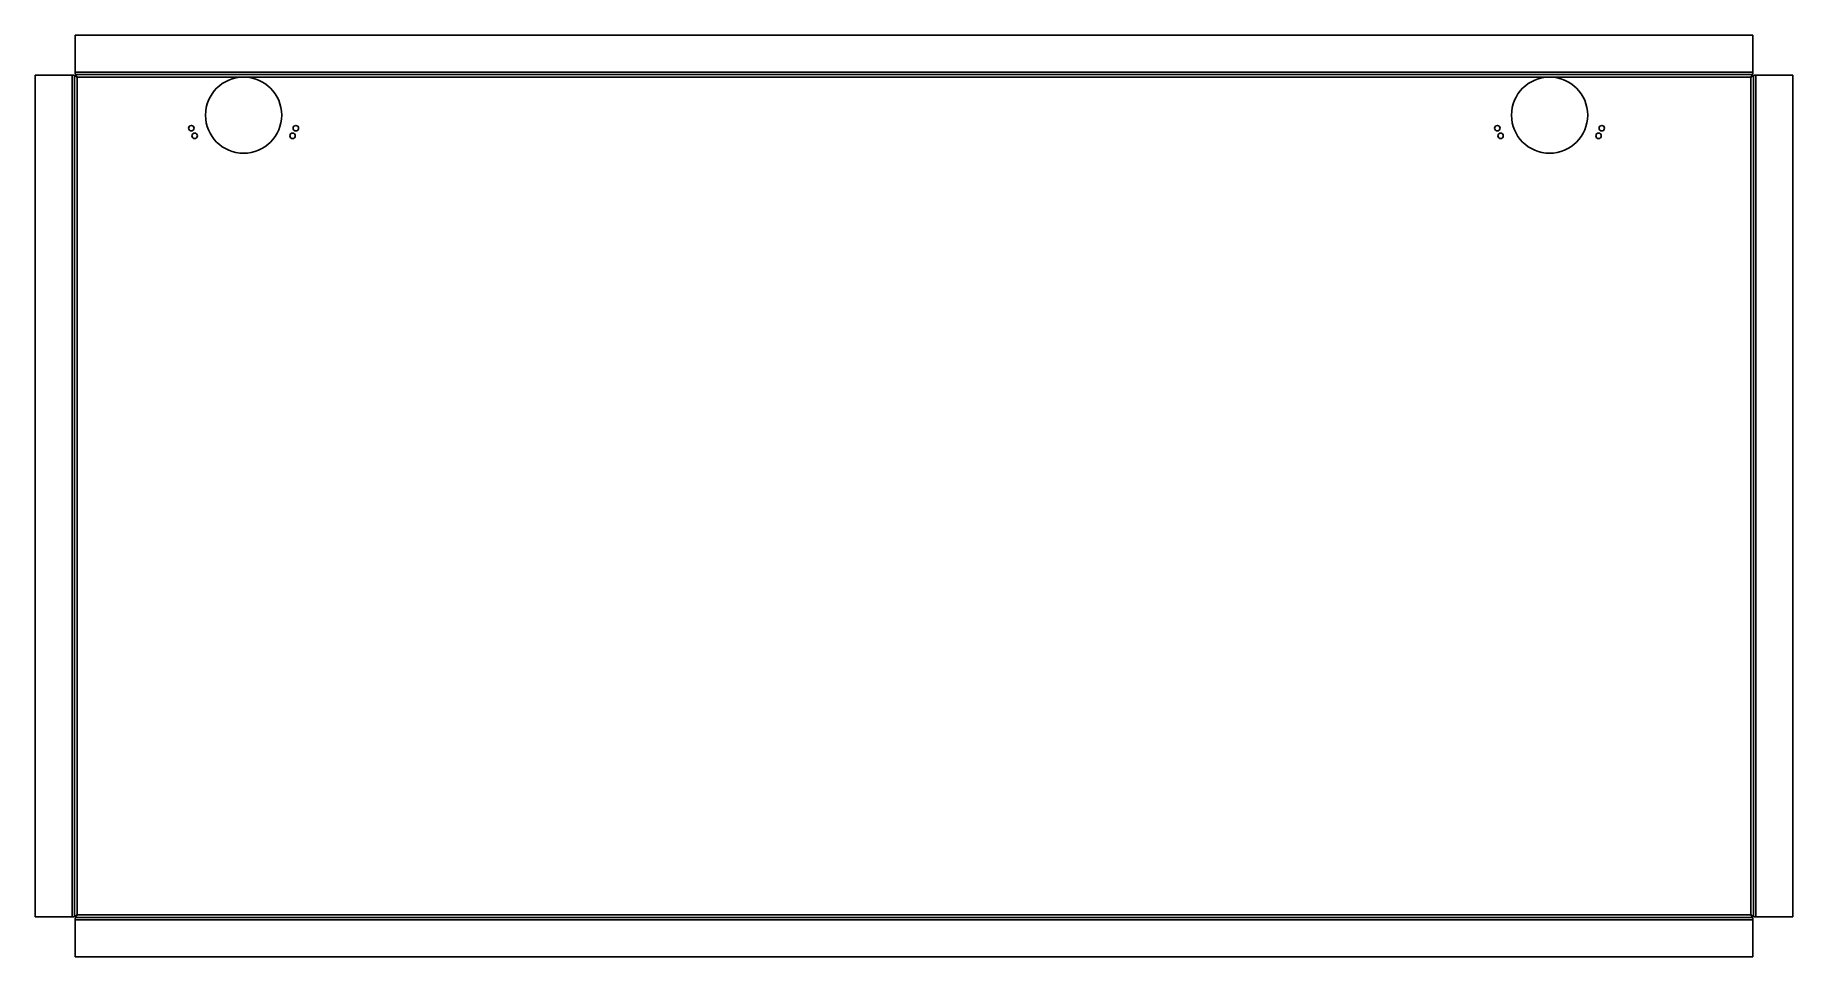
# Model space of a CAD drawing. Header units: millimetres. Extents: x -18 to 789, y 0 to 424.
import ezdxf

# ---------------------------------------------------------------- set-up
doc = ezdxf.new("R2010")
doc.units = ezdxf.units.MM

msp = doc.modelspace()

# ---------------------------------------------------------------- linework, layer by layer
at = {"layer": 'BEND'}
for p, q in [((-0.2, 18.63), (-0.2, 404.9)), ((0.29, 405.39), (770.57, 405.39)), ((771.06, 404.9), (771.06, 18.63)), ((770.57, 18.13), (0.29, 18.13))]:
    msp.add_line(p, q, dxfattribs=at)
at = {"layer": 'BEND_EXTENT'}
for p, q in [((-1.33, 18.33), (-1.33, 405.19)), ((0, 406.52), (770.86, 406.52)), ((0.93, 404.19), (0.93, 19.33)), ((77.43, 404.26), (1, 404.26)), ((677.43, 404.26), (77.43, 404.26)), ((769.86, 404.26), (677.43, 404.26)), ((769.93, 19.33), (769.93, 404.19)), ((772.19, 405.19), (772.19, 18.33)), ((770.86, 17), (0, 17)), ((1, 19.26), (769.86, 19.26))]:
    msp.add_line(p, q, dxfattribs=at)
at = {"layer": 'INTERIOR_PROFILES', "extrusion": (0, 0, -1)}
for centre, radius in [((-77.43, 386.76), 17.5), ((-677.43, 386.76), 17.5), ((-53.43, 380.76), 1.25), ((-101.43, 380.76), 1.25), ((-653.43, 380.76), 1.25), ((-701.43, 380.76), 1.25), ((-54.93, 377.26), 1.25), ((-99.93, 377.26), 1.25), ((-654.93, 377.26), 1.25), ((-699.93, 377.26), 1.25)]:
    msp.add_circle(centre, radius, dxfattribs=at)
at = {"layer": 'OUTER_PROFILES'}
for p, q in [((0, 406.52), (0, 423.52)), ((0, 423.52), (770.86, 423.52)), ((770.86, 423.52), (770.86, 406.52)), ((-18.33, 18.33), (-18.33, 405.19)), ((-18.33, 405.19), (-1.33, 405.19)), ((772.19, 405.19), (789.19, 405.19)), ((789.19, 405.19), (789.19, 18.33)), ((-1.33, 18.33), (-18.33, 18.33)), ((0, 0), (0, 17)), ((770.86, 17), (770.86, 0)), ((789.19, 18.33), (772.19, 18.33)), ((770.86, 0), (0, 0))]:
    msp.add_line(p, q, dxfattribs=at)
for centre, start, end in [((0.96, 404.23), -135, 45), ((769.89, 404.23), 135, 315), ((0.96, 19.3), -45, 135), ((769.89, 19.3), 45, 225)]:
    msp.add_arc(centre, 0.05, start, end, dxfattribs=at)
for points, knots in [([(-1.33, 405.19), (-1.32, 405.19), (-1.31, 405.19), (-1.3, 405.19), (-1.28, 405.19), (-1.27, 405.19), (-1.26, 405.19), (-1.25, 405.19), (-1.24, 405.19), (-1.22, 405.19), (-1.21, 405.19), (-1.2, 405.19), (-1.19, 405.19), (-1.18, 405.19), (-1.17, 405.18), (-1.15, 405.18), (-1.14, 405.18), (-1.13, 405.18), (-1.12, 405.18), (-1.11, 405.18), (-1.09, 405.18), (-1.08, 405.18), (-1.07, 405.17), (-1.06, 405.17), (-1.05, 405.17), (-1.03, 405.17), (-1.02, 405.17), (-1.01, 405.17), (-1, 405.16), (-0.99, 405.16), (-0.97, 405.16), (-0.96, 405.16), (-0.95, 405.16), (-0.94, 405.15), (-0.93, 405.15), (-0.91, 405.15), (-0.9, 405.15), (-0.89, 405.14), (-0.88, 405.14), (-0.87, 405.14), (-0.85, 405.14), (-0.84, 405.13), (-0.83, 405.13), (-0.82, 405.13), (-0.81, 405.13), (-0.79, 405.12), (-0.78, 405.12), (-0.77, 405.12), (-0.76, 405.11), (-0.75, 405.11), (-0.73, 405.11), (-0.72, 405.1), (-0.71, 405.1), (-0.7, 405.1), (-0.69, 405.09), (-0.67, 405.09), (-0.66, 405.08), (-0.65, 405.08), (-0.64, 405.08), (-0.63, 405.07), (-0.61, 405.07), (-0.6, 405.07), (-0.59, 405.06), (-0.58, 405.06), (-0.57, 405.05), (-0.55, 405.05), (-0.54, 405.04), (-0.53, 405.04), (-0.52, 405.04), (-0.51, 405.03), (-0.49, 405.03), (-0.48, 405.02), (-0.47, 405.02), (-0.46, 405.01), (-0.45, 405.01), (-0.43, 405), (-0.42, 405), (-0.41, 404.99), (-0.4, 404.99), (-0.39, 404.98), (-0.38, 404.98), (-0.36, 404.97), (-0.35, 404.97), (-0.34, 404.96), (-0.33, 404.96), (-0.32, 404.95), (-0.3, 404.95), (-0.29, 404.94), (-0.28, 404.94), (-0.27, 404.93), (-0.26, 404.92), (-0.24, 404.92), (-0.23, 404.91), (-0.22, 404.91), (-0.21, 404.9), (-0.2, 404.9), (-0.18, 404.89), (-0.17, 404.88), (-0.16, 404.88), (-0.15, 404.87), (-0.14, 404.87), (-0.12, 404.86), (-0.11, 404.85), (-0.1, 404.85), (-0.09, 404.84), (-0.08, 404.83), (-0.06, 404.83), (-0.05, 404.82), (-0.04, 404.81), (-0.03, 404.81), (-0.02, 404.8), (0, 404.79), (0.01, 404.79), (0.02, 404.78), (0.03, 404.77), (0.04, 404.77), (0.06, 404.76), (0.07, 404.75), (0.08, 404.75), (0.09, 404.74), (0.1, 404.73), (0.12, 404.73), (0.13, 404.72), (0.14, 404.71), (0.15, 404.71), (0.16, 404.7), (0.18, 404.69), (0.19, 404.68), (0.2, 404.68), (0.21, 404.67), (0.22, 404.66), (0.24, 404.65), (0.25, 404.65), (0.26, 404.64), (0.27, 404.63), (0.28, 404.63), (0.3, 404.62), (0.31, 404.61), (0.32, 404.6), (0.33, 404.59), (0.34, 404.59), (0.35, 404.58), (0.37, 404.57), (0.38, 404.56), (0.39, 404.56), (0.4, 404.55), (0.41, 404.54), (0.43, 404.53), (0.44, 404.53), (0.45, 404.52), (0.46, 404.51), (0.47, 404.5), (0.49, 404.49), (0.5, 404.49), (0.51, 404.48), (0.52, 404.47), (0.53, 404.46), (0.55, 404.45), (0.56, 404.45), (0.57, 404.44), (0.58, 404.43), (0.59, 404.42), (0.61, 404.41), (0.62, 404.41), (0.63, 404.4), (0.64, 404.39), (0.65, 404.38), (0.67, 404.37), (0.68, 404.36), (0.69, 404.36), (0.7, 404.35), (0.71, 404.34), (0.73, 404.33), (0.74, 404.32), (0.75, 404.32), (0.76, 404.31), (0.77, 404.3), (0.79, 404.29), (0.8, 404.28), (0.81, 404.27), (0.83, 404.26)], [0, 0, 0, 0, 0.0025012, 0.0025012, 0.0025012, 0.0050093, 0.0050093, 0.0050093, 0.0075249, 0.0075249, 0.0075249, 0.0100549, 0.0100549, 0.0100549, 0.0125912, 0.0125912, 0.0125912, 0.0151324, 0.0151324, 0.0151324, 0.0176907, 0.0176907, 0.0176907, 0.0202511, 0.0202511, 0.0202511, 0.0228128, 0.0228128, 0.0228128, 0.0253951, 0.0253951, 0.0253951, 0.0279771, 0.0279771, 0.0279771, 0.0305651, 0.0305651, 0.0305651, 0.0331905, 0.0331905, 0.0331905, 0.0358272, 0.0358272, 0.0358272, 0.0384745, 0.0384745, 0.0384745, 0.0411619, 0.0411619, 0.0411619, 0.0438591, 0.0438591, 0.0438591, 0.0465656, 0.0465656, 0.0465656, 0.0493148, 0.0493148, 0.0493148, 0.0520729, 0.0520729, 0.0520729, 0.05484, 0.05484, 0.05484, 0.0576522, 0.0576522, 0.0576522, 0.060474, 0.060474, 0.060474, 0.0633071, 0.0633071, 0.0633071, 0.0661893, 0.0661893, 0.0661893, 0.0690828, 0.0690828, 0.0690828, 0.0719871, 0.0719871, 0.0719871, 0.0749406, 0.0749406, 0.0749406, 0.077905, 0.077905, 0.077905, 0.0808801, 0.0808801, 0.0808801, 0.0839045, 0.0839045, 0.0839045, 0.0869403, 0.0869403, 0.0869403, 0.0899878, 0.0899878, 0.0899878, 0.0930849, 0.0930849, 0.0930849, 0.0961951, 0.0961951, 0.0961951, 0.0993191, 0.0993191, 0.0993191, 0.1024921, 0.1024921, 0.1024921, 0.1056738, 0.1056738, 0.1056738, 0.1088633, 0.1088633, 0.1088633, 0.1120937, 0.1120937, 0.1120937, 0.1153314, 0.1153314, 0.1153314, 0.1185764, 0.1185764, 0.1185764, 0.1218587, 0.1218587, 0.1218587, 0.1251481, 0.1251481, 0.1251481, 0.1284446, 0.1284446, 0.1284446, 0.131775, 0.131775, 0.131775, 0.1351127, 0.1351127, 0.1351127, 0.1384579, 0.1384579, 0.1384579, 0.1418337, 0.1418337, 0.1418337, 0.1452175, 0.1452175, 0.1452175, 0.1486098, 0.1486098, 0.1486098, 0.1520296, 0.1520296, 0.1520296, 0.1554586, 0.1554586, 0.1554586, 0.1588971, 0.1588971, 0.1588971, 0.1623548, 0.1623548, 0.1623548, 0.165815, 0.165815, 0.165815, 0.1692778, 0.1692778, 0.1692778, 0.1727528, 0.1727528, 0.1727528, 0.1762299, 0.1762299, 0.1762299, 0.180272, 0.180272, 0.180272, 0.180272]), ([(0.93, 404.36), (0.92, 404.38), (0.91, 404.39), (0.9, 404.41), (0.89, 404.42), (0.88, 404.43), (0.88, 404.44), (0.87, 404.45), (0.86, 404.47), (0.85, 404.48), (0.84, 404.49), (0.83, 404.5), (0.83, 404.51), (0.82, 404.53), (0.81, 404.54), (0.8, 404.55), (0.79, 404.56), (0.79, 404.57), (0.78, 404.59), (0.77, 404.6), (0.76, 404.61), (0.75, 404.62), (0.75, 404.63), (0.74, 404.64), (0.73, 404.66), (0.72, 404.67), (0.71, 404.68), (0.71, 404.69), (0.7, 404.7), (0.69, 404.72), (0.68, 404.73), (0.67, 404.74), (0.67, 404.75), (0.66, 404.76), (0.65, 404.78), (0.64, 404.79), (0.63, 404.8), (0.63, 404.81), (0.62, 404.82), (0.61, 404.84), (0.6, 404.85), (0.6, 404.86), (0.59, 404.87), (0.58, 404.88), (0.57, 404.9), (0.57, 404.91), (0.56, 404.92), (0.55, 404.93), (0.54, 404.94), (0.54, 404.96), (0.53, 404.97), (0.52, 404.98), (0.51, 404.99), (0.51, 405), (0.5, 405.02), (0.49, 405.03), (0.49, 405.04), (0.48, 405.05), (0.47, 405.06), (0.46, 405.08), (0.46, 405.09), (0.45, 405.1), (0.44, 405.11), (0.44, 405.12), (0.43, 405.14), (0.42, 405.15), (0.42, 405.16), (0.41, 405.17), (0.4, 405.18), (0.4, 405.2), (0.39, 405.21), (0.38, 405.22), (0.38, 405.23), (0.37, 405.24), (0.36, 405.26), (0.36, 405.27), (0.35, 405.28), (0.34, 405.29), (0.34, 405.3), (0.33, 405.31), (0.33, 405.33), (0.32, 405.34), (0.31, 405.35), (0.31, 405.36), (0.3, 405.37), (0.3, 405.39), (0.29, 405.4), (0.28, 405.41), (0.28, 405.42), (0.27, 405.43), (0.27, 405.45), (0.26, 405.46), (0.26, 405.47), (0.25, 405.48), (0.24, 405.49), (0.24, 405.51), (0.23, 405.52), (0.23, 405.53), (0.22, 405.54), (0.22, 405.55), (0.21, 405.57), (0.21, 405.58), (0.2, 405.59), (0.2, 405.6), (0.19, 405.61), (0.19, 405.63), (0.18, 405.64), (0.18, 405.65), (0.17, 405.66), (0.17, 405.67), (0.16, 405.69), (0.16, 405.7), (0.16, 405.71), (0.15, 405.72), (0.15, 405.73), (0.14, 405.75), (0.14, 405.76), (0.13, 405.77), (0.13, 405.78), (0.13, 405.79), (0.12, 405.81), (0.12, 405.82), (0.11, 405.83), (0.11, 405.84), (0.11, 405.85), (0.1, 405.87), (0.1, 405.88), (0.1, 405.89), (0.09, 405.9), (0.09, 405.91), (0.09, 405.93), (0.08, 405.94), (0.08, 405.95), (0.08, 405.96), (0.07, 405.97), (0.07, 405.99), (0.07, 406), (0.06, 406.01), (0.06, 406.02), (0.06, 406.03), (0.05, 406.04), (0.05, 406.06), (0.05, 406.07), (0.05, 406.08), (0.04, 406.09), (0.04, 406.1), (0.04, 406.12), (0.04, 406.13), (0.04, 406.14), (0.03, 406.15), (0.03, 406.16), (0.03, 406.18), (0.03, 406.19), (0.03, 406.2), (0.02, 406.21), (0.02, 406.22), (0.02, 406.24), (0.02, 406.25), (0.02, 406.26), (0.02, 406.27), (0.01, 406.28), (0.01, 406.3), (0.01, 406.31), (0.01, 406.32), (0.01, 406.33), (0.01, 406.34), (0.01, 406.36), (0.01, 406.37), (0, 406.38), (0, 406.39), (0, 406.4), (0, 406.42), (0, 406.43), (0, 406.44), (0, 406.45), (0, 406.46), (0, 406.48), (0, 406.49), (0, 406.5), (0, 406.51), (0, 406.52)], [0.0100305, 0.0100305, 0.0100305, 0.0100305, 0.0141437, 0.0141437, 0.0141437, 0.0176909, 0.0176909, 0.0176909, 0.0212442, 0.0212442, 0.0212442, 0.0247933, 0.0247933, 0.0247933, 0.028348, 0.028348, 0.028348, 0.0319085, 0.0319085, 0.0319085, 0.03546, 0.03546, 0.03546, 0.0390174, 0.0390174, 0.0390174, 0.0425805, 0.0425805, 0.0425805, 0.0461298, 0.0461298, 0.0461298, 0.0496847, 0.0496847, 0.0496847, 0.0532453, 0.0532453, 0.0532453, 0.0567872, 0.0567872, 0.0567872, 0.0603347, 0.0603347, 0.0603347, 0.0638876, 0.0638876, 0.0638876, 0.0674172, 0.0674172, 0.0674172, 0.070952, 0.070952, 0.070952, 0.0744918, 0.0744918, 0.0744918, 0.078007, 0.078007, 0.078007, 0.0815391, 0.0815391, 0.0815391, 0.0850886, 0.0850886, 0.0850886, 0.0886186, 0.0886186, 0.0886186, 0.0921654, 0.0921654, 0.0921654, 0.0957288, 0.0957288, 0.0957288, 0.0992682, 0.0992682, 0.0992682, 0.1028233, 0.1028233, 0.1028233, 0.1063941, 0.1063941, 0.1063941, 0.1099367, 0.1099367, 0.1099367, 0.113494, 0.113494, 0.113494, 0.1170655, 0.1170655, 0.1170655, 0.1206053, 0.1206053, 0.1206053, 0.1241583, 0.1241583, 0.1241583, 0.1277238, 0.1277238, 0.1277238, 0.1312546, 0.1312546, 0.1312546, 0.1347966, 0.1347966, 0.1347966, 0.1383362, 0.1383362, 0.1383362, 0.1418171, 0.1418171, 0.1418171, 0.1452861, 0.1452861, 0.1452861, 0.1487434, 0.1487434, 0.1487434, 0.1521448, 0.1521448, 0.1521448, 0.1555348, 0.1555348, 0.1555348, 0.1589131, 0.1589131, 0.1589131, 0.1622383, 0.1622383, 0.1622383, 0.1655512, 0.1655512, 0.1655512, 0.1688511, 0.1688511, 0.1688511, 0.1721007, 0.1721007, 0.1721007, 0.1753361, 0.1753361, 0.1753361, 0.1785561, 0.1785561, 0.1785561, 0.1817357, 0.1817357, 0.1817357, 0.1849153, 0.1849153, 0.1849153, 0.1880939, 0.1880939, 0.1880939, 0.1912462, 0.1912462, 0.1912462, 0.1943956, 0.1943956, 0.1943956, 0.1975412, 0.1975412, 0.1975412, 0.2006648, 0.2006648, 0.2006648, 0.2037813, 0.2037813, 0.2037813, 0.2068888, 0.2068888, 0.2068888, 0.2099776, 0.2099776, 0.2099776, 0.2130562, 0.2130562, 0.2130562, 0.216126, 0.216126, 0.216126, 0.216126]), ([(0.83, 404.26), (0.84, 404.25), (0.85, 404.25), (0.86, 404.24), (0.87, 404.23), (0.88, 404.22), (0.89, 404.22), (0.91, 404.21), (0.92, 404.2), (0.93, 404.19)], [0.18027202, 0.18027202, 0.18027202, 0.18027202, 0.18319471, 0.18319471, 0.18319471, 0.18668331, 0.18668331, 0.18668331, 0.190175965, 0.190175965, 0.190175965, 0.190175965]), ([(1, 404.26), (0.99, 404.27), (0.98, 404.29), (0.98, 404.3), (0.97, 404.31), (0.96, 404.32), (0.95, 404.33), (0.94, 404.34), (0.94, 404.35), (0.93, 404.36)], [0, 0, 0, 0, 0.00352949, 0.00352949, 0.00352949, 0.00706338, 0.00706338, 0.00706338, 0.01003048, 0.01003048, 0.01003048, 0.01003048]), ([(769.93, 404.36), (769.92, 404.35), (769.92, 404.34), (769.91, 404.33), (769.9, 404.32), (769.89, 404.31), (769.88, 404.3), (769.88, 404.29), (769.87, 404.27), (769.86, 404.26)], [0.180272002, 0.180272002, 0.180272002, 0.180272002, 0.183194691, 0.183194691, 0.183194691, 0.186683291, 0.186683291, 0.186683291, 0.190175945, 0.190175945, 0.190175945, 0.190175945]), ([(770.86, 406.52), (770.86, 406.51), (770.86, 406.5), (770.86, 406.49), (770.86, 406.48), (770.86, 406.46), (770.86, 406.45), (770.86, 406.44), (770.86, 406.43), (770.86, 406.42), (770.86, 406.4), (770.85, 406.39), (770.85, 406.38), (770.85, 406.37), (770.85, 406.36), (770.85, 406.34), (770.85, 406.33), (770.85, 406.32), (770.85, 406.31), (770.85, 406.3), (770.84, 406.28), (770.84, 406.27), (770.84, 406.26), (770.84, 406.25), (770.84, 406.24), (770.84, 406.22), (770.84, 406.21), (770.83, 406.2), (770.83, 406.19), (770.83, 406.18), (770.83, 406.16), (770.83, 406.15), (770.82, 406.14), (770.82, 406.13), (770.82, 406.12), (770.82, 406.1), (770.81, 406.09), (770.81, 406.08), (770.81, 406.07), (770.81, 406.06), (770.8, 406.04), (770.8, 406.03), (770.8, 406.02), (770.8, 406.01), (770.79, 406), (770.79, 405.99), (770.79, 405.97), (770.78, 405.96), (770.78, 405.95), (770.78, 405.94), (770.77, 405.93), (770.77, 405.91), (770.77, 405.9), (770.76, 405.89), (770.76, 405.88), (770.76, 405.87), (770.75, 405.85), (770.75, 405.84), (770.74, 405.83), (770.74, 405.82), (770.74, 405.81), (770.73, 405.79), (770.73, 405.78), (770.72, 405.77), (770.72, 405.76), (770.72, 405.75), (770.71, 405.73), (770.71, 405.72), (770.7, 405.71), (770.7, 405.7), (770.69, 405.69), (770.69, 405.67), (770.68, 405.66), (770.68, 405.65), (770.68, 405.64), (770.67, 405.63), (770.67, 405.61), (770.66, 405.6), (770.66, 405.59), (770.65, 405.58), (770.65, 405.57), (770.64, 405.55), (770.64, 405.54), (770.63, 405.53), (770.62, 405.52), (770.62, 405.51), (770.61, 405.49), (770.61, 405.48), (770.6, 405.47), (770.6, 405.46), (770.59, 405.45), (770.59, 405.43), (770.58, 405.42), (770.57, 405.41), (770.57, 405.4), (770.56, 405.39), (770.56, 405.37), (770.55, 405.36), (770.54, 405.35), (770.54, 405.34), (770.53, 405.33), (770.53, 405.31), (770.52, 405.3), (770.51, 405.29), (770.51, 405.28), (770.5, 405.27), (770.49, 405.26), (770.49, 405.24), (770.48, 405.23), (770.48, 405.22), (770.47, 405.21), (770.46, 405.2), (770.46, 405.18), (770.45, 405.17), (770.44, 405.16), (770.44, 405.15), (770.43, 405.14), (770.42, 405.12), (770.41, 405.11), (770.41, 405.1), (770.4, 405.09), (770.39, 405.08), (770.39, 405.06), (770.38, 405.05), (770.37, 405.04), (770.37, 405.03), (770.36, 405.02), (770.35, 405), (770.34, 404.99), (770.34, 404.98), (770.33, 404.97), (770.32, 404.96), (770.31, 404.94), (770.31, 404.93), (770.3, 404.92), (770.29, 404.91), (770.28, 404.9), (770.28, 404.88), (770.27, 404.87), (770.26, 404.86), (770.25, 404.85), (770.25, 404.84), (770.24, 404.82), (770.23, 404.81), (770.22, 404.8), (770.22, 404.79), (770.21, 404.78), (770.2, 404.76), (770.19, 404.75), (770.18, 404.74), (770.18, 404.73), (770.17, 404.72), (770.16, 404.7), (770.15, 404.69), (770.15, 404.68), (770.14, 404.67), (770.13, 404.66), (770.12, 404.64), (770.11, 404.63), (770.11, 404.62), (770.1, 404.61), (770.09, 404.6), (770.08, 404.59), (770.07, 404.57), (770.06, 404.56), (770.06, 404.55), (770.05, 404.54), (770.04, 404.53), (770.03, 404.51), (770.02, 404.5), (770.02, 404.49), (770.01, 404.48), (770, 404.47), (769.99, 404.45), (769.98, 404.44), (769.97, 404.43), (769.97, 404.42), (769.96, 404.41), (769.95, 404.39), (769.94, 404.38), (769.93, 404.36)], [0, 0, 0, 0, 0.0025012, 0.0025012, 0.0025012, 0.0050093, 0.0050093, 0.0050093, 0.0075249, 0.0075249, 0.0075249, 0.0100549, 0.0100549, 0.0100549, 0.0125912, 0.0125912, 0.0125912, 0.0151324, 0.0151324, 0.0151324, 0.0176907, 0.0176907, 0.0176907, 0.0202511, 0.0202511, 0.0202511, 0.0228128, 0.0228128, 0.0228128, 0.0253951, 0.0253951, 0.0253951, 0.0279771, 0.0279771, 0.0279771, 0.0305651, 0.0305651, 0.0305651, 0.0331905, 0.0331905, 0.0331905, 0.0358272, 0.0358272, 0.0358272, 0.0384745, 0.0384745, 0.0384745, 0.0411619, 0.0411619, 0.0411619, 0.0438591, 0.0438591, 0.0438591, 0.0465656, 0.0465656, 0.0465656, 0.0493148, 0.0493148, 0.0493148, 0.0520729, 0.0520729, 0.0520729, 0.05484, 0.05484, 0.05484, 0.0576522, 0.0576522, 0.0576522, 0.060474, 0.060474, 0.060474, 0.0633071, 0.0633071, 0.0633071, 0.0661893, 0.0661893, 0.0661893, 0.0690828, 0.0690828, 0.0690828, 0.0719871, 0.0719871, 0.0719871, 0.0749406, 0.0749406, 0.0749406, 0.077905, 0.077905, 0.077905, 0.0808801, 0.0808801, 0.0808801, 0.0839045, 0.0839045, 0.0839045, 0.0869403, 0.0869403, 0.0869403, 0.0899878, 0.0899878, 0.0899878, 0.0930849, 0.0930849, 0.0930849, 0.0961951, 0.0961951, 0.0961951, 0.0993191, 0.0993191, 0.0993191, 0.1024921, 0.1024921, 0.1024921, 0.1056738, 0.1056738, 0.1056738, 0.1088633, 0.1088633, 0.1088633, 0.1120936, 0.1120936, 0.1120936, 0.1153314, 0.1153314, 0.1153314, 0.1185764, 0.1185764, 0.1185764, 0.1218587, 0.1218587, 0.1218587, 0.1251481, 0.1251481, 0.1251481, 0.1284446, 0.1284446, 0.1284446, 0.131775, 0.131775, 0.131775, 0.1351127, 0.1351127, 0.1351127, 0.1384579, 0.1384579, 0.1384579, 0.1418337, 0.1418337, 0.1418337, 0.1452175, 0.1452175, 0.1452175, 0.1486097, 0.1486097, 0.1486097, 0.1520295, 0.1520295, 0.1520295, 0.1554586, 0.1554586, 0.1554586, 0.1588971, 0.1588971, 0.1588971, 0.1623548, 0.1623548, 0.1623548, 0.165815, 0.165815, 0.165815, 0.1692778, 0.1692778, 0.1692778, 0.1727528, 0.1727528, 0.1727528, 0.1762299, 0.1762299, 0.1762299, 0.180272, 0.180272, 0.180272, 0.180272]), ([(769.93, 404.19), (769.94, 404.2), (769.95, 404.21), (769.97, 404.22), (769.98, 404.22), (769.99, 404.23), (770, 404.24), (770.01, 404.25), (770.02, 404.25), (770.03, 404.26)], [0, 0, 0, 0, 0.00352949, 0.00352949, 0.00352949, 0.00706338, 0.00706338, 0.00706338, 0.01003048, 0.01003048, 0.01003048, 0.01003048]), ([(770.03, 404.26), (770.05, 404.27), (770.06, 404.28), (770.07, 404.29), (770.08, 404.3), (770.1, 404.31), (770.11, 404.32), (770.12, 404.32), (770.13, 404.33), (770.14, 404.34), (770.16, 404.35), (770.17, 404.36), (770.18, 404.36), (770.19, 404.37), (770.2, 404.38), (770.22, 404.39), (770.23, 404.4), (770.24, 404.41), (770.25, 404.41), (770.26, 404.42), (770.28, 404.43), (770.29, 404.44), (770.3, 404.45), (770.31, 404.45), (770.32, 404.46), (770.34, 404.47), (770.35, 404.48), (770.36, 404.49), (770.37, 404.49), (770.38, 404.5), (770.4, 404.51), (770.41, 404.52), (770.42, 404.53), (770.43, 404.53), (770.44, 404.54), (770.46, 404.55), (770.47, 404.56), (770.48, 404.56), (770.49, 404.57), (770.5, 404.58), (770.52, 404.59), (770.53, 404.59), (770.54, 404.6), (770.55, 404.61), (770.56, 404.62), (770.58, 404.63), (770.59, 404.63), (770.6, 404.64), (770.61, 404.65), (770.62, 404.65), (770.64, 404.66), (770.65, 404.67), (770.66, 404.68), (770.67, 404.68), (770.68, 404.69), (770.7, 404.7), (770.71, 404.71), (770.72, 404.71), (770.73, 404.72), (770.74, 404.73), (770.75, 404.73), (770.77, 404.74), (770.78, 404.75), (770.79, 404.75), (770.8, 404.76), (770.81, 404.77), (770.83, 404.77), (770.84, 404.78), (770.85, 404.79), (770.86, 404.79), (770.87, 404.8), (770.89, 404.81), (770.9, 404.81), (770.91, 404.82), (770.92, 404.83), (770.93, 404.83), (770.95, 404.84), (770.96, 404.85), (770.97, 404.85), (770.98, 404.86), (770.99, 404.87), (771.01, 404.87), (771.02, 404.88), (771.03, 404.88), (771.04, 404.89), (771.05, 404.9), (771.07, 404.9), (771.08, 404.91), (771.09, 404.91), (771.1, 404.92), (771.11, 404.92), (771.13, 404.93), (771.14, 404.94), (771.15, 404.94), (771.16, 404.95), (771.17, 404.95), (771.19, 404.96), (771.2, 404.96), (771.21, 404.97), (771.22, 404.97), (771.23, 404.98), (771.25, 404.98), (771.26, 404.99), (771.27, 404.99), (771.28, 405), (771.29, 405), (771.31, 405.01), (771.32, 405.01), (771.33, 405.02), (771.34, 405.02), (771.35, 405.03), (771.37, 405.03), (771.38, 405.04), (771.39, 405.04), (771.4, 405.04), (771.41, 405.05), (771.43, 405.05), (771.44, 405.06), (771.45, 405.06), (771.46, 405.07), (771.47, 405.07), (771.48, 405.07), (771.5, 405.08), (771.51, 405.08), (771.52, 405.08), (771.53, 405.09), (771.54, 405.09), (771.56, 405.1), (771.57, 405.1), (771.58, 405.1), (771.59, 405.11), (771.6, 405.11), (771.62, 405.11), (771.63, 405.12), (771.64, 405.12), (771.65, 405.12), (771.66, 405.13), (771.68, 405.13), (771.69, 405.13), (771.7, 405.13), (771.71, 405.14), (771.72, 405.14), (771.74, 405.14), (771.75, 405.14), (771.76, 405.15), (771.77, 405.15), (771.78, 405.15), (771.8, 405.15), (771.81, 405.16), (771.82, 405.16), (771.83, 405.16), (771.84, 405.16), (771.86, 405.16), (771.87, 405.17), (771.88, 405.17), (771.89, 405.17), (771.9, 405.17), (771.92, 405.17), (771.93, 405.17), (771.94, 405.18), (771.95, 405.18), (771.96, 405.18), (771.98, 405.18), (771.99, 405.18), (772, 405.18), (772.01, 405.18), (772.02, 405.18), (772.04, 405.19), (772.05, 405.19), (772.06, 405.19), (772.07, 405.19), (772.08, 405.19), (772.1, 405.19), (772.11, 405.19), (772.12, 405.19), (772.13, 405.19), (772.14, 405.19), (772.16, 405.19), (772.17, 405.19), (772.18, 405.19), (772.19, 405.19)], [0.0100305, 0.0100305, 0.0100305, 0.0100305, 0.0141437, 0.0141437, 0.0141437, 0.0176909, 0.0176909, 0.0176909, 0.0212442, 0.0212442, 0.0212442, 0.0247933, 0.0247933, 0.0247933, 0.028348, 0.028348, 0.028348, 0.0319085, 0.0319085, 0.0319085, 0.03546, 0.03546, 0.03546, 0.0390174, 0.0390174, 0.0390174, 0.0425805, 0.0425805, 0.0425805, 0.0461298, 0.0461298, 0.0461298, 0.0496847, 0.0496847, 0.0496847, 0.0532453, 0.0532453, 0.0532453, 0.0567872, 0.0567872, 0.0567872, 0.0603347, 0.0603347, 0.0603347, 0.0638876, 0.0638876, 0.0638876, 0.0674172, 0.0674172, 0.0674172, 0.070952, 0.070952, 0.070952, 0.0744918, 0.0744918, 0.0744918, 0.078007, 0.078007, 0.078007, 0.0815391, 0.0815391, 0.0815391, 0.0850886, 0.0850886, 0.0850886, 0.0886187, 0.0886187, 0.0886187, 0.0921654, 0.0921654, 0.0921654, 0.0957288, 0.0957288, 0.0957288, 0.0992682, 0.0992682, 0.0992682, 0.1028234, 0.1028234, 0.1028234, 0.1063941, 0.1063941, 0.1063941, 0.1099368, 0.1099368, 0.1099368, 0.113494, 0.113494, 0.113494, 0.1170655, 0.1170655, 0.1170655, 0.1206054, 0.1206054, 0.1206054, 0.1241583, 0.1241583, 0.1241583, 0.1277238, 0.1277238, 0.1277238, 0.1312546, 0.1312546, 0.1312546, 0.1347966, 0.1347966, 0.1347966, 0.1383362, 0.1383362, 0.1383362, 0.1418171, 0.1418171, 0.1418171, 0.1452861, 0.1452861, 0.1452861, 0.1487434, 0.1487434, 0.1487434, 0.1521448, 0.1521448, 0.1521448, 0.1555348, 0.1555348, 0.1555348, 0.1589131, 0.1589131, 0.1589131, 0.1622383, 0.1622383, 0.1622383, 0.1655512, 0.1655512, 0.1655512, 0.1688511, 0.1688511, 0.1688511, 0.1721008, 0.1721008, 0.1721008, 0.1753361, 0.1753361, 0.1753361, 0.1785562, 0.1785562, 0.1785562, 0.1817358, 0.1817358, 0.1817358, 0.1849153, 0.1849153, 0.1849153, 0.188094, 0.188094, 0.188094, 0.1912462, 0.1912462, 0.1912462, 0.1943956, 0.1943956, 0.1943956, 0.1975413, 0.1975413, 0.1975413, 0.2006648, 0.2006648, 0.2006648, 0.2037813, 0.2037813, 0.2037813, 0.2068889, 0.2068889, 0.2068889, 0.2099777, 0.2099777, 0.2099777, 0.2130563, 0.2130563, 0.2130563, 0.216126, 0.216126, 0.216126, 0.216126]), ([(0.83, 19.26), (0.81, 19.25), (0.8, 19.24), (0.79, 19.23), (0.77, 19.22), (0.76, 19.22), (0.75, 19.21), (0.74, 19.2), (0.73, 19.19), (0.71, 19.18), (0.7, 19.18), (0.69, 19.17), (0.68, 19.16), (0.67, 19.15), (0.65, 19.14), (0.64, 19.13), (0.63, 19.13), (0.62, 19.12), (0.61, 19.11), (0.59, 19.1), (0.58, 19.09), (0.57, 19.09), (0.56, 19.08), (0.55, 19.07), (0.53, 19.06), (0.52, 19.05), (0.51, 19.05), (0.5, 19.04), (0.49, 19.03), (0.47, 19.02), (0.46, 19.01), (0.45, 19.01), (0.44, 19), (0.43, 18.99), (0.41, 18.98), (0.4, 18.98), (0.39, 18.97), (0.38, 18.96), (0.37, 18.95), (0.35, 18.94), (0.34, 18.94), (0.33, 18.93), (0.32, 18.92), (0.31, 18.91), (0.3, 18.91), (0.28, 18.9), (0.27, 18.89), (0.26, 18.88), (0.25, 18.88), (0.24, 18.87), (0.22, 18.86), (0.21, 18.85), (0.2, 18.85), (0.19, 18.84), (0.18, 18.83), (0.16, 18.83), (0.15, 18.82), (0.14, 18.81), (0.13, 18.8), (0.12, 18.8), (0.1, 18.79), (0.09, 18.78), (0.08, 18.78), (0.07, 18.77), (0.06, 18.76), (0.04, 18.76), (0.03, 18.75), (0.02, 18.74), (0.01, 18.74), (0, 18.73), (-0.02, 18.72), (-0.03, 18.72), (-0.04, 18.71), (-0.05, 18.7), (-0.06, 18.7), (-0.08, 18.69), (-0.09, 18.68), (-0.1, 18.68), (-0.11, 18.67), (-0.12, 18.66), (-0.14, 18.66), (-0.15, 18.65), (-0.16, 18.65), (-0.17, 18.64), (-0.18, 18.63), (-0.2, 18.63), (-0.21, 18.62), (-0.22, 18.62), (-0.23, 18.61), (-0.24, 18.61), (-0.26, 18.6), (-0.27, 18.59), (-0.28, 18.59), (-0.29, 18.58), (-0.3, 18.58), (-0.32, 18.57), (-0.33, 18.57), (-0.34, 18.56), (-0.35, 18.56), (-0.36, 18.55), (-0.38, 18.55), (-0.39, 18.54), (-0.4, 18.54), (-0.41, 18.53), (-0.42, 18.53), (-0.43, 18.52), (-0.45, 18.52), (-0.46, 18.51), (-0.47, 18.51), (-0.48, 18.5), (-0.49, 18.5), (-0.51, 18.49), (-0.52, 18.49), (-0.53, 18.48), (-0.54, 18.48), (-0.55, 18.48), (-0.57, 18.47), (-0.58, 18.47), (-0.59, 18.46), (-0.6, 18.46), (-0.61, 18.45), (-0.63, 18.45), (-0.64, 18.45), (-0.65, 18.44), (-0.66, 18.44), (-0.67, 18.44), (-0.69, 18.43), (-0.7, 18.43), (-0.71, 18.42), (-0.72, 18.42), (-0.73, 18.42), (-0.75, 18.41), (-0.76, 18.41), (-0.77, 18.41), (-0.78, 18.4), (-0.79, 18.4), (-0.81, 18.4), (-0.82, 18.4), (-0.83, 18.39), (-0.84, 18.39), (-0.85, 18.39), (-0.87, 18.38), (-0.88, 18.38), (-0.89, 18.38), (-0.9, 18.38), (-0.91, 18.37), (-0.93, 18.37), (-0.94, 18.37), (-0.95, 18.37), (-0.96, 18.37), (-0.97, 18.36), (-0.99, 18.36), (-1, 18.36), (-1.01, 18.36), (-1.02, 18.36), (-1.03, 18.35), (-1.05, 18.35), (-1.06, 18.35), (-1.07, 18.35), (-1.08, 18.35), (-1.09, 18.35), (-1.11, 18.35), (-1.12, 18.34), (-1.13, 18.34), (-1.14, 18.34), (-1.15, 18.34), (-1.17, 18.34), (-1.18, 18.34), (-1.19, 18.34), (-1.2, 18.34), (-1.21, 18.34), (-1.22, 18.34), (-1.24, 18.33), (-1.25, 18.33), (-1.26, 18.33), (-1.27, 18.33), (-1.28, 18.33), (-1.3, 18.33), (-1.31, 18.33), (-1.32, 18.33), (-1.33, 18.33)], [0.0100305, 0.0100305, 0.0100305, 0.0100305, 0.0141437, 0.0141437, 0.0141437, 0.0176909, 0.0176909, 0.0176909, 0.0212442, 0.0212442, 0.0212442, 0.0247933, 0.0247933, 0.0247933, 0.028348, 0.028348, 0.028348, 0.0319085, 0.0319085, 0.0319085, 0.03546, 0.03546, 0.03546, 0.0390174, 0.0390174, 0.0390174, 0.0425805, 0.0425805, 0.0425805, 0.0461298, 0.0461298, 0.0461298, 0.0496847, 0.0496847, 0.0496847, 0.0532453, 0.0532453, 0.0532453, 0.0567872, 0.0567872, 0.0567872, 0.0603347, 0.0603347, 0.0603347, 0.0638876, 0.0638876, 0.0638876, 0.0674172, 0.0674172, 0.0674172, 0.070952, 0.070952, 0.070952, 0.0744918, 0.0744918, 0.0744918, 0.078007, 0.078007, 0.078007, 0.0815391, 0.0815391, 0.0815391, 0.0850886, 0.0850886, 0.0850886, 0.0886187, 0.0886187, 0.0886187, 0.0921654, 0.0921654, 0.0921654, 0.0957288, 0.0957288, 0.0957288, 0.0992682, 0.0992682, 0.0992682, 0.1028234, 0.1028234, 0.1028234, 0.1063941, 0.1063941, 0.1063941, 0.1099368, 0.1099368, 0.1099368, 0.113494, 0.113494, 0.113494, 0.1170655, 0.1170655, 0.1170655, 0.1206054, 0.1206054, 0.1206054, 0.1241583, 0.1241583, 0.1241583, 0.1277238, 0.1277238, 0.1277238, 0.1312546, 0.1312546, 0.1312546, 0.1347966, 0.1347966, 0.1347966, 0.1383362, 0.1383362, 0.1383362, 0.1418171, 0.1418171, 0.1418171, 0.1452861, 0.1452861, 0.1452861, 0.1487434, 0.1487434, 0.1487434, 0.1521448, 0.1521448, 0.1521448, 0.1555348, 0.1555348, 0.1555348, 0.1589131, 0.1589131, 0.1589131, 0.1622383, 0.1622383, 0.1622383, 0.1655512, 0.1655512, 0.1655512, 0.1688511, 0.1688511, 0.1688511, 0.1721008, 0.1721008, 0.1721008, 0.1753361, 0.1753361, 0.1753361, 0.1785562, 0.1785562, 0.1785562, 0.1817358, 0.1817358, 0.1817358, 0.1849153, 0.1849153, 0.1849153, 0.188094, 0.188094, 0.188094, 0.1912462, 0.1912462, 0.1912462, 0.1943956, 0.1943956, 0.1943956, 0.1975413, 0.1975413, 0.1975413, 0.2006648, 0.2006648, 0.2006648, 0.2037813, 0.2037813, 0.2037813, 0.2068889, 0.2068889, 0.2068889, 0.2099777, 0.2099777, 0.2099777, 0.2130563, 0.2130563, 0.2130563, 0.216126, 0.216126, 0.216126, 0.216126]), ([(0, 17), (0, 17.01), (0, 17.02), (0, 17.04), (0, 17.05), (0, 17.06), (0, 17.07), (0, 17.08), (0, 17.1), (0, 17.11), (0, 17.12), (0, 17.13), (0, 17.14), (0.01, 17.16), (0.01, 17.17), (0.01, 17.18), (0.01, 17.19), (0.01, 17.2), (0.01, 17.22), (0.01, 17.23), (0.01, 17.24), (0.02, 17.25), (0.02, 17.26), (0.02, 17.28), (0.02, 17.29), (0.02, 17.3), (0.02, 17.31), (0.03, 17.32), (0.03, 17.34), (0.03, 17.35), (0.03, 17.36), (0.03, 17.37), (0.04, 17.38), (0.04, 17.4), (0.04, 17.41), (0.04, 17.42), (0.04, 17.43), (0.05, 17.44), (0.05, 17.45), (0.05, 17.47), (0.05, 17.48), (0.06, 17.49), (0.06, 17.5), (0.06, 17.51), (0.07, 17.53), (0.07, 17.54), (0.07, 17.55), (0.08, 17.56), (0.08, 17.57), (0.08, 17.59), (0.09, 17.6), (0.09, 17.61), (0.09, 17.62), (0.1, 17.63), (0.1, 17.65), (0.1, 17.66), (0.11, 17.67), (0.11, 17.68), (0.11, 17.69), (0.12, 17.71), (0.12, 17.72), (0.13, 17.73), (0.13, 17.74), (0.13, 17.75), (0.14, 17.77), (0.14, 17.78), (0.15, 17.79), (0.15, 17.8), (0.16, 17.81), (0.16, 17.83), (0.16, 17.84), (0.17, 17.85), (0.17, 17.86), (0.18, 17.87), (0.18, 17.89), (0.19, 17.9), (0.19, 17.91), (0.2, 17.92), (0.2, 17.93), (0.21, 17.95), (0.21, 17.96), (0.22, 17.97), (0.22, 17.98), (0.23, 17.99), (0.23, 18.01), (0.24, 18.02), (0.24, 18.03), (0.25, 18.04), (0.26, 18.05), (0.26, 18.07), (0.27, 18.08), (0.27, 18.09), (0.28, 18.1), (0.28, 18.11), (0.29, 18.13), (0.3, 18.14), (0.3, 18.15), (0.31, 18.16), (0.31, 18.17), (0.32, 18.18), (0.33, 18.2), (0.33, 18.21), (0.34, 18.22), (0.34, 18.23), (0.35, 18.24), (0.36, 18.26), (0.36, 18.27), (0.37, 18.28), (0.38, 18.29), (0.38, 18.3), (0.39, 18.32), (0.4, 18.33), (0.4, 18.34), (0.41, 18.35), (0.42, 18.36), (0.42, 18.38), (0.43, 18.39), (0.44, 18.4), (0.44, 18.41), (0.45, 18.42), (0.46, 18.44), (0.46, 18.45), (0.47, 18.46), (0.48, 18.47), (0.49, 18.48), (0.49, 18.5), (0.5, 18.51), (0.51, 18.52), (0.51, 18.53), (0.52, 18.54), (0.53, 18.56), (0.54, 18.57), (0.54, 18.58), (0.55, 18.59), (0.56, 18.6), (0.57, 18.62), (0.57, 18.63), (0.58, 18.64), (0.59, 18.65), (0.6, 18.66), (0.6, 18.68), (0.61, 18.69), (0.62, 18.7), (0.63, 18.71), (0.63, 18.72), (0.64, 18.74), (0.65, 18.75), (0.66, 18.76), (0.67, 18.77), (0.67, 18.78), (0.68, 18.8), (0.69, 18.81), (0.7, 18.82), (0.71, 18.83), (0.71, 18.84), (0.72, 18.86), (0.73, 18.87), (0.74, 18.88), (0.75, 18.89), (0.75, 18.9), (0.76, 18.91), (0.77, 18.93), (0.78, 18.94), (0.79, 18.95), (0.79, 18.96), (0.8, 18.97), (0.81, 18.99), (0.82, 19), (0.83, 19.01), (0.83, 19.02), (0.84, 19.03), (0.85, 19.05), (0.86, 19.06), (0.87, 19.07), (0.88, 19.08), (0.88, 19.09), (0.89, 19.11), (0.9, 19.12), (0.91, 19.13), (0.92, 19.15), (0.93, 19.16)], [0, 0, 0, 0, 0.0025012, 0.0025012, 0.0025012, 0.0050093, 0.0050093, 0.0050093, 0.0075249, 0.0075249, 0.0075249, 0.0100549, 0.0100549, 0.0100549, 0.0125912, 0.0125912, 0.0125912, 0.0151324, 0.0151324, 0.0151324, 0.0176907, 0.0176907, 0.0176907, 0.0202511, 0.0202511, 0.0202511, 0.0228128, 0.0228128, 0.0228128, 0.0253951, 0.0253951, 0.0253951, 0.0279771, 0.0279771, 0.0279771, 0.0305651, 0.0305651, 0.0305651, 0.0331905, 0.0331905, 0.0331905, 0.0358272, 0.0358272, 0.0358272, 0.0384745, 0.0384745, 0.0384745, 0.0411619, 0.0411619, 0.0411619, 0.0438591, 0.0438591, 0.0438591, 0.0465656, 0.0465656, 0.0465656, 0.0493148, 0.0493148, 0.0493148, 0.0520729, 0.0520729, 0.0520729, 0.05484, 0.05484, 0.05484, 0.0576522, 0.0576522, 0.0576522, 0.060474, 0.060474, 0.060474, 0.0633071, 0.0633071, 0.0633071, 0.0661893, 0.0661893, 0.0661893, 0.0690828, 0.0690828, 0.0690828, 0.0719871, 0.0719871, 0.0719871, 0.0749406, 0.0749406, 0.0749406, 0.077905, 0.077905, 0.077905, 0.0808801, 0.0808801, 0.0808801, 0.0839045, 0.0839045, 0.0839045, 0.0869403, 0.0869403, 0.0869403, 0.0899878, 0.0899878, 0.0899878, 0.0930849, 0.0930849, 0.0930849, 0.0961951, 0.0961951, 0.0961951, 0.0993191, 0.0993191, 0.0993191, 0.1024921, 0.1024921, 0.1024921, 0.1056738, 0.1056738, 0.1056738, 0.1088633, 0.1088633, 0.1088633, 0.1120936, 0.1120936, 0.1120936, 0.1153314, 0.1153314, 0.1153314, 0.1185764, 0.1185764, 0.1185764, 0.1218587, 0.1218587, 0.1218587, 0.1251481, 0.1251481, 0.1251481, 0.1284446, 0.1284446, 0.1284446, 0.131775, 0.131775, 0.131775, 0.1351127, 0.1351127, 0.1351127, 0.1384579, 0.1384579, 0.1384579, 0.1418337, 0.1418337, 0.1418337, 0.1452175, 0.1452175, 0.1452175, 0.1486097, 0.1486097, 0.1486097, 0.1520295, 0.1520295, 0.1520295, 0.1554586, 0.1554586, 0.1554586, 0.1588971, 0.1588971, 0.1588971, 0.1623548, 0.1623548, 0.1623548, 0.165815, 0.165815, 0.165815, 0.1692778, 0.1692778, 0.1692778, 0.1727528, 0.1727528, 0.1727528, 0.1762299, 0.1762299, 0.1762299, 0.180272, 0.180272, 0.180272, 0.180272]), ([(0.93, 19.33), (0.92, 19.32), (0.91, 19.32), (0.89, 19.31), (0.88, 19.3), (0.87, 19.29), (0.86, 19.28), (0.85, 19.28), (0.84, 19.27), (0.83, 19.26)], [0, 0, 0, 0, 0.00352949, 0.00352949, 0.00352949, 0.00706338, 0.00706338, 0.00706338, 0.01003048, 0.01003048, 0.01003048, 0.01003048]), ([(0.93, 19.16), (0.94, 19.17), (0.94, 19.18), (0.95, 19.19), (0.96, 19.2), (0.97, 19.21), (0.98, 19.23), (0.98, 19.24), (0.99, 19.25), (1, 19.26)], [0.180272002, 0.180272002, 0.180272002, 0.180272002, 0.183194692, 0.183194692, 0.183194692, 0.186683291, 0.186683291, 0.186683291, 0.190175945, 0.190175945, 0.190175945, 0.190175945]), ([(769.86, 19.26), (769.87, 19.25), (769.88, 19.24), (769.88, 19.23), (769.89, 19.21), (769.9, 19.2), (769.91, 19.19), (769.92, 19.18), (769.92, 19.17), (769.93, 19.16)], [0, 0, 0, 0, 0.00352949, 0.00352949, 0.00352949, 0.00706338, 0.00706338, 0.00706338, 0.01003048, 0.01003048, 0.01003048, 0.01003048]), ([(770.03, 19.26), (770.02, 19.27), (770.01, 19.28), (770, 19.28), (769.99, 19.29), (769.98, 19.3), (769.97, 19.31), (769.95, 19.32), (769.94, 19.32), (769.93, 19.33)], [0.18027202, 0.18027202, 0.18027202, 0.18027202, 0.18319471, 0.18319471, 0.18319471, 0.18668331, 0.18668331, 0.18668331, 0.190175965, 0.190175965, 0.190175965, 0.190175965]), ([(769.93, 19.16), (769.94, 19.15), (769.95, 19.13), (769.96, 19.12), (769.97, 19.11), (769.97, 19.09), (769.98, 19.08), (769.99, 19.07), (770, 19.06), (770.01, 19.05), (770.02, 19.03), (770.02, 19.02), (770.03, 19.01), (770.04, 19), (770.05, 18.99), (770.06, 18.97), (770.06, 18.96), (770.07, 18.95), (770.08, 18.94), (770.09, 18.93), (770.1, 18.91), (770.11, 18.9), (770.11, 18.89), (770.12, 18.88), (770.13, 18.87), (770.14, 18.86), (770.15, 18.84), (770.15, 18.83), (770.16, 18.82), (770.17, 18.81), (770.18, 18.8), (770.18, 18.78), (770.19, 18.77), (770.2, 18.76), (770.21, 18.75), (770.22, 18.74), (770.22, 18.72), (770.23, 18.71), (770.24, 18.7), (770.25, 18.69), (770.25, 18.68), (770.26, 18.66), (770.27, 18.65), (770.28, 18.64), (770.28, 18.63), (770.29, 18.62), (770.3, 18.6), (770.31, 18.59), (770.31, 18.58), (770.32, 18.57), (770.33, 18.56), (770.34, 18.54), (770.34, 18.53), (770.35, 18.52), (770.36, 18.51), (770.37, 18.5), (770.37, 18.48), (770.38, 18.47), (770.39, 18.46), (770.39, 18.45), (770.4, 18.44), (770.41, 18.42), (770.41, 18.41), (770.42, 18.4), (770.43, 18.39), (770.44, 18.38), (770.44, 18.36), (770.45, 18.35), (770.46, 18.34), (770.46, 18.33), (770.47, 18.32), (770.48, 18.3), (770.48, 18.29), (770.49, 18.28), (770.49, 18.27), (770.5, 18.26), (770.51, 18.24), (770.51, 18.23), (770.52, 18.22), (770.53, 18.21), (770.53, 18.2), (770.54, 18.18), (770.54, 18.17), (770.55, 18.16), (770.56, 18.15), (770.56, 18.14), (770.57, 18.13), (770.57, 18.11), (770.58, 18.1), (770.59, 18.09), (770.59, 18.08), (770.6, 18.07), (770.6, 18.05), (770.61, 18.04), (770.61, 18.03), (770.62, 18.02), (770.62, 18.01), (770.63, 17.99), (770.64, 17.98), (770.64, 17.97), (770.65, 17.96), (770.65, 17.95), (770.66, 17.93), (770.66, 17.92), (770.67, 17.91), (770.67, 17.9), (770.68, 17.89), (770.68, 17.87), (770.68, 17.86), (770.69, 17.85), (770.69, 17.84), (770.7, 17.83), (770.7, 17.81), (770.71, 17.8), (770.71, 17.79), (770.72, 17.78), (770.72, 17.77), (770.72, 17.75), (770.73, 17.74), (770.73, 17.73), (770.74, 17.72), (770.74, 17.71), (770.74, 17.69), (770.75, 17.68), (770.75, 17.67), (770.76, 17.66), (770.76, 17.65), (770.76, 17.63), (770.77, 17.62), (770.77, 17.61), (770.77, 17.6), (770.78, 17.59), (770.78, 17.57), (770.78, 17.56), (770.79, 17.55), (770.79, 17.54), (770.79, 17.53), (770.8, 17.51), (770.8, 17.5), (770.8, 17.49), (770.8, 17.48), (770.81, 17.47), (770.81, 17.45), (770.81, 17.44), (770.81, 17.43), (770.82, 17.42), (770.82, 17.41), (770.82, 17.4), (770.82, 17.38), (770.83, 17.37), (770.83, 17.36), (770.83, 17.35), (770.83, 17.34), (770.83, 17.32), (770.84, 17.31), (770.84, 17.3), (770.84, 17.29), (770.84, 17.28), (770.84, 17.26), (770.84, 17.25), (770.84, 17.24), (770.85, 17.23), (770.85, 17.22), (770.85, 17.2), (770.85, 17.19), (770.85, 17.18), (770.85, 17.17), (770.85, 17.16), (770.85, 17.14), (770.85, 17.13), (770.86, 17.12), (770.86, 17.11), (770.86, 17.1), (770.86, 17.08), (770.86, 17.07), (770.86, 17.06), (770.86, 17.05), (770.86, 17.04), (770.86, 17.02), (770.86, 17.01), (770.86, 17)], [0.0100305, 0.0100305, 0.0100305, 0.0100305, 0.0141437, 0.0141437, 0.0141437, 0.0176909, 0.0176909, 0.0176909, 0.0212442, 0.0212442, 0.0212442, 0.0247933, 0.0247933, 0.0247933, 0.028348, 0.028348, 0.028348, 0.0319085, 0.0319085, 0.0319085, 0.03546, 0.03546, 0.03546, 0.0390174, 0.0390174, 0.0390174, 0.0425805, 0.0425805, 0.0425805, 0.0461298, 0.0461298, 0.0461298, 0.0496847, 0.0496847, 0.0496847, 0.0532453, 0.0532453, 0.0532453, 0.0567872, 0.0567872, 0.0567872, 0.0603347, 0.0603347, 0.0603347, 0.0638876, 0.0638876, 0.0638876, 0.0674172, 0.0674172, 0.0674172, 0.070952, 0.070952, 0.070952, 0.0744918, 0.0744918, 0.0744918, 0.078007, 0.078007, 0.078007, 0.0815391, 0.0815391, 0.0815391, 0.0850886, 0.0850886, 0.0850886, 0.0886186, 0.0886186, 0.0886186, 0.0921654, 0.0921654, 0.0921654, 0.0957288, 0.0957288, 0.0957288, 0.0992682, 0.0992682, 0.0992682, 0.1028233, 0.1028233, 0.1028233, 0.1063941, 0.1063941, 0.1063941, 0.1099367, 0.1099367, 0.1099367, 0.113494, 0.113494, 0.113494, 0.1170655, 0.1170655, 0.1170655, 0.1206053, 0.1206053, 0.1206053, 0.1241583, 0.1241583, 0.1241583, 0.1277238, 0.1277238, 0.1277238, 0.1312546, 0.1312546, 0.1312546, 0.1347966, 0.1347966, 0.1347966, 0.1383362, 0.1383362, 0.1383362, 0.1418171, 0.1418171, 0.1418171, 0.1452861, 0.1452861, 0.1452861, 0.1487434, 0.1487434, 0.1487434, 0.1521448, 0.1521448, 0.1521448, 0.1555348, 0.1555348, 0.1555348, 0.1589131, 0.1589131, 0.1589131, 0.1622383, 0.1622383, 0.1622383, 0.1655512, 0.1655512, 0.1655512, 0.1688511, 0.1688511, 0.1688511, 0.1721007, 0.1721007, 0.1721007, 0.1753361, 0.1753361, 0.1753361, 0.1785562, 0.1785562, 0.1785562, 0.1817357, 0.1817357, 0.1817357, 0.1849153, 0.1849153, 0.1849153, 0.1880939, 0.1880939, 0.1880939, 0.1912462, 0.1912462, 0.1912462, 0.1943956, 0.1943956, 0.1943956, 0.1975412, 0.1975412, 0.1975412, 0.2006648, 0.2006648, 0.2006648, 0.2037813, 0.2037813, 0.2037813, 0.2068888, 0.2068888, 0.2068888, 0.2099776, 0.2099776, 0.2099776, 0.2130562, 0.2130562, 0.2130562, 0.216126, 0.216126, 0.216126, 0.216126]), ([(772.19, 18.33), (772.18, 18.33), (772.17, 18.33), (772.16, 18.33), (772.14, 18.33), (772.13, 18.33), (772.12, 18.33), (772.11, 18.33), (772.1, 18.33), (772.08, 18.34), (772.07, 18.34), (772.06, 18.34), (772.05, 18.34), (772.04, 18.34), (772.02, 18.34), (772.01, 18.34), (772, 18.34), (771.99, 18.34), (771.98, 18.34), (771.96, 18.35), (771.95, 18.35), (771.94, 18.35), (771.93, 18.35), (771.92, 18.35), (771.9, 18.35), (771.89, 18.35), (771.88, 18.36), (771.87, 18.36), (771.86, 18.36), (771.84, 18.36), (771.83, 18.36), (771.82, 18.37), (771.81, 18.37), (771.8, 18.37), (771.78, 18.37), (771.77, 18.37), (771.76, 18.38), (771.75, 18.38), (771.74, 18.38), (771.72, 18.38), (771.71, 18.39), (771.7, 18.39), (771.69, 18.39), (771.68, 18.4), (771.66, 18.4), (771.65, 18.4), (771.64, 18.4), (771.63, 18.41), (771.62, 18.41), (771.6, 18.41), (771.59, 18.42), (771.58, 18.42), (771.57, 18.42), (771.56, 18.43), (771.54, 18.43), (771.53, 18.44), (771.52, 18.44), (771.51, 18.44), (771.5, 18.45), (771.48, 18.45), (771.47, 18.45), (771.46, 18.46), (771.45, 18.46), (771.44, 18.47), (771.43, 18.47), (771.41, 18.48), (771.4, 18.48), (771.39, 18.48), (771.38, 18.49), (771.37, 18.49), (771.35, 18.5), (771.34, 18.5), (771.33, 18.51), (771.32, 18.51), (771.31, 18.52), (771.29, 18.52), (771.28, 18.53), (771.27, 18.53), (771.26, 18.54), (771.25, 18.54), (771.23, 18.55), (771.22, 18.55), (771.21, 18.56), (771.2, 18.56), (771.19, 18.57), (771.17, 18.57), (771.16, 18.58), (771.15, 18.58), (771.14, 18.59), (771.13, 18.59), (771.11, 18.6), (771.1, 18.61), (771.09, 18.61), (771.08, 18.62), (771.07, 18.62), (771.05, 18.63), (771.04, 18.63), (771.03, 18.64), (771.02, 18.65), (771.01, 18.65), (770.99, 18.66), (770.98, 18.66), (770.97, 18.67), (770.96, 18.68), (770.95, 18.68), (770.93, 18.69), (770.92, 18.7), (770.91, 18.7), (770.9, 18.71), (770.89, 18.72), (770.87, 18.72), (770.86, 18.73), (770.85, 18.74), (770.84, 18.74), (770.83, 18.75), (770.81, 18.76), (770.8, 18.76), (770.79, 18.77), (770.78, 18.78), (770.77, 18.78), (770.75, 18.79), (770.74, 18.8), (770.73, 18.8), (770.72, 18.81), (770.71, 18.82), (770.7, 18.83), (770.68, 18.83), (770.67, 18.84), (770.66, 18.85), (770.65, 18.85), (770.64, 18.86), (770.62, 18.87), (770.61, 18.88), (770.6, 18.88), (770.59, 18.89), (770.58, 18.9), (770.56, 18.91), (770.55, 18.91), (770.54, 18.92), (770.53, 18.93), (770.52, 18.94), (770.5, 18.94), (770.49, 18.95), (770.48, 18.96), (770.47, 18.97), (770.46, 18.98), (770.44, 18.98), (770.43, 18.99), (770.42, 19), (770.41, 19.01), (770.4, 19.01), (770.38, 19.02), (770.37, 19.03), (770.36, 19.04), (770.35, 19.05), (770.34, 19.05), (770.32, 19.06), (770.31, 19.07), (770.3, 19.08), (770.29, 19.09), (770.28, 19.09), (770.26, 19.1), (770.25, 19.11), (770.24, 19.12), (770.23, 19.13), (770.22, 19.13), (770.2, 19.14), (770.19, 19.15), (770.18, 19.16), (770.17, 19.17), (770.16, 19.18), (770.14, 19.18), (770.13, 19.19), (770.12, 19.2), (770.11, 19.21), (770.1, 19.22), (770.08, 19.22), (770.07, 19.23), (770.06, 19.24), (770.05, 19.25), (770.03, 19.26)], [0, 0, 0, 0, 0.0025012, 0.0025012, 0.0025012, 0.0050093, 0.0050093, 0.0050093, 0.0075249, 0.0075249, 0.0075249, 0.0100549, 0.0100549, 0.0100549, 0.0125912, 0.0125912, 0.0125912, 0.0151324, 0.0151324, 0.0151324, 0.0176907, 0.0176907, 0.0176907, 0.0202511, 0.0202511, 0.0202511, 0.0228128, 0.0228128, 0.0228128, 0.0253951, 0.0253951, 0.0253951, 0.0279771, 0.0279771, 0.0279771, 0.0305651, 0.0305651, 0.0305651, 0.0331905, 0.0331905, 0.0331905, 0.0358272, 0.0358272, 0.0358272, 0.0384745, 0.0384745, 0.0384745, 0.0411619, 0.0411619, 0.0411619, 0.0438591, 0.0438591, 0.0438591, 0.0465656, 0.0465656, 0.0465656, 0.0493148, 0.0493148, 0.0493148, 0.0520729, 0.0520729, 0.0520729, 0.05484, 0.05484, 0.05484, 0.0576522, 0.0576522, 0.0576522, 0.060474, 0.060474, 0.060474, 0.0633071, 0.0633071, 0.0633071, 0.0661893, 0.0661893, 0.0661893, 0.0690828, 0.0690828, 0.0690828, 0.0719871, 0.0719871, 0.0719871, 0.0749406, 0.0749406, 0.0749406, 0.077905, 0.077905, 0.077905, 0.0808801, 0.0808801, 0.0808801, 0.0839045, 0.0839045, 0.0839045, 0.0869403, 0.0869403, 0.0869403, 0.0899878, 0.0899878, 0.0899878, 0.0930849, 0.0930849, 0.0930849, 0.0961951, 0.0961951, 0.0961951, 0.0993191, 0.0993191, 0.0993191, 0.1024921, 0.1024921, 0.1024921, 0.1056738, 0.1056738, 0.1056738, 0.1088633, 0.1088633, 0.1088633, 0.1120937, 0.1120937, 0.1120937, 0.1153314, 0.1153314, 0.1153314, 0.1185764, 0.1185764, 0.1185764, 0.1218587, 0.1218587, 0.1218587, 0.1251481, 0.1251481, 0.1251481, 0.1284446, 0.1284446, 0.1284446, 0.131775, 0.131775, 0.131775, 0.1351127, 0.1351127, 0.1351127, 0.1384579, 0.1384579, 0.1384579, 0.1418337, 0.1418337, 0.1418337, 0.1452175, 0.1452175, 0.1452175, 0.1486098, 0.1486098, 0.1486098, 0.1520295, 0.1520295, 0.1520295, 0.1554586, 0.1554586, 0.1554586, 0.1588971, 0.1588971, 0.1588971, 0.1623548, 0.1623548, 0.1623548, 0.165815, 0.165815, 0.165815, 0.1692778, 0.1692778, 0.1692778, 0.1727528, 0.1727528, 0.1727528, 0.1762299, 0.1762299, 0.1762299, 0.180272, 0.180272, 0.180272, 0.180272])]:
    msp.add_open_spline(points, degree=3, knots=knots, dxfattribs=at)

doc.saveas('drawing.dxf')
